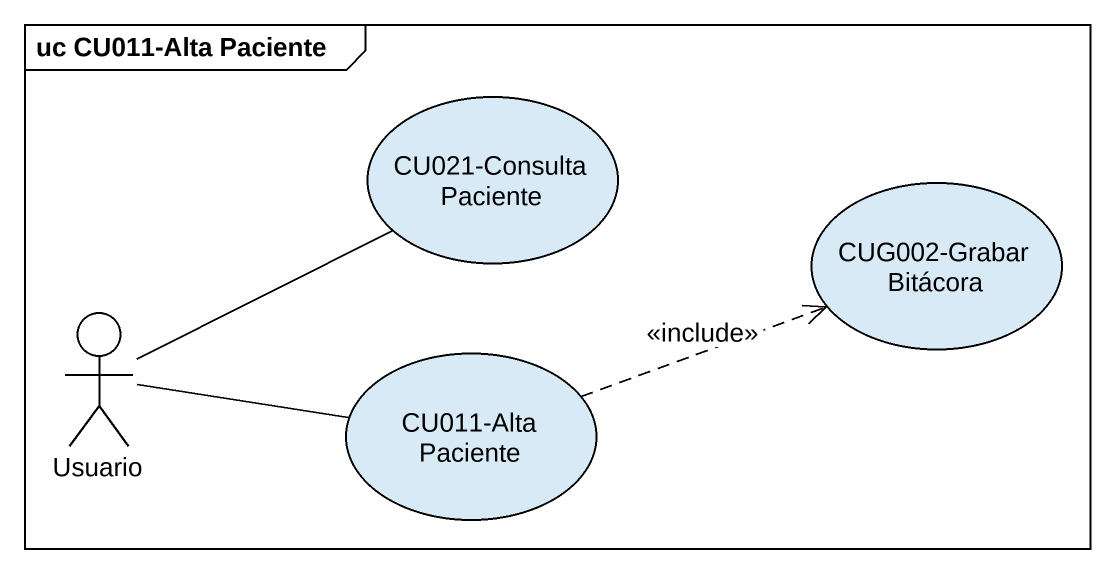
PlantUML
@startuml
mainframe uc CU011-Alta Paciente
usecase "CU021-Consulta Paciente" as CU021_Consulta_Paciente
usecase "CUG002-Grabar Bitácora" as CUG002_Grabar_Bitácora
actor Usuario
usecase "CU011-Alta Paciente" as CU011_Alta_Paciente
Usuario -up- CU021_Consulta_Paciente
Usuario -right- CU011_Alta_Paciente
CU011_Alta_Paciente .right.> CUG002_Grabar_Bitácora : <<include>>
@enduml
